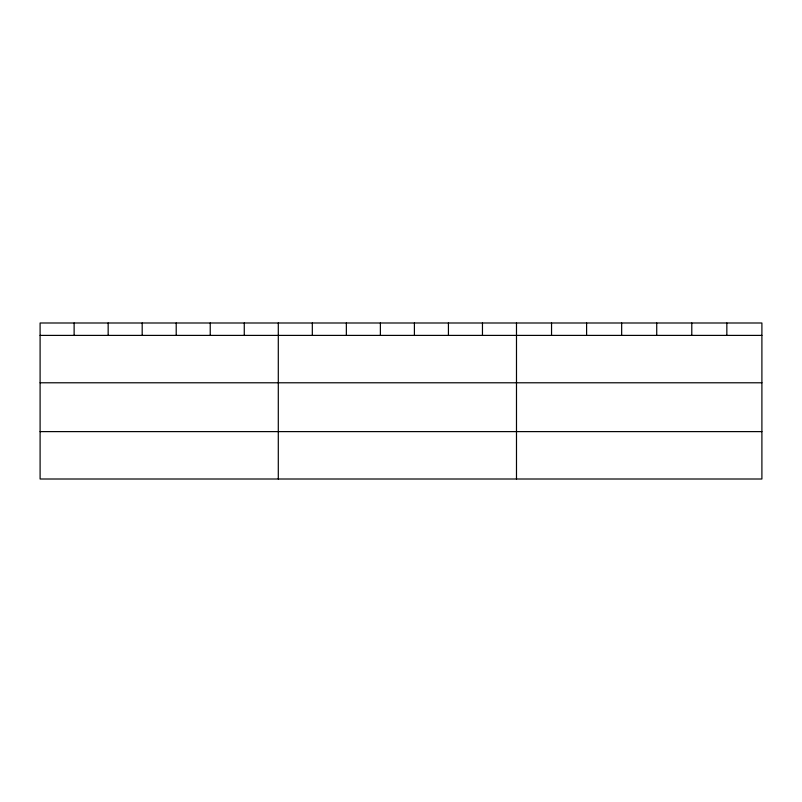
<?xml version="1.0" encoding="UTF-8"?>
<svg xmlns="http://www.w3.org/2000/svg" width="802" height="802" viewBox="0 0 802 802"><rect width="100%" height="100%" fill="white"/><g stroke="black" fill="none" stroke-linecap="round" stroke-linejoin="round"><path stroke-width="1.2" d="M761.9 382.785L761.9 322.995L40.1 322.995L40.1 479.005L761.9 479.005L761.9 382.785L40.1 382.785M40.1 335.396L761.9 335.396M40.1 431.616L761.9 431.616M726.843 322.995L726.843 335.396M691.785 322.995L691.785 335.396M656.728 322.995L656.728 335.396M621.66 322.995L621.66 335.396M586.603 322.995L586.603 335.396M551.545 322.995L551.545 335.396M516.488 322.995L516.488 479.005M482.463 322.995L482.463 335.396M448.428 322.995L448.428 335.396M414.403 322.995L414.403 335.396M380.379 322.995L380.379 335.396M346.354 322.995L346.354 335.396M312.319 322.995L312.319 335.396M278.294 322.995L278.294 479.005M244.269 322.995L244.269 335.396M210.234 322.995L210.234 335.396M176.209 322.995L176.209 335.396M142.185 322.995L142.185 335.396M108.16 322.995L108.16 335.396M74.125 322.995L74.125 335.396"/></g></svg>
